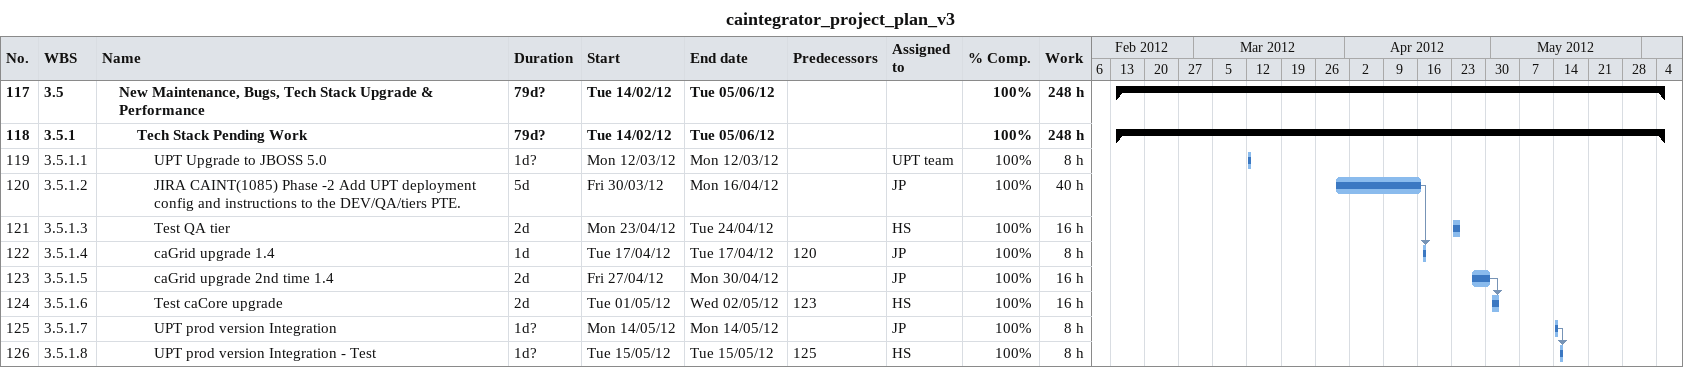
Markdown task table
caintegrator_project_plan_v3

| ID | WBS | Task | Duration | Start | Finish | Predecessors | Resources | % complete | Work (h) |
|---|---|---|---|---|---|---|---|---|---|
| 117 | 3.5 | **New Maintenance, Bugs, Tech Stack Upgrade & Performance** | 79d? | 2012-02-14 | 2012-06-05 |  |  | 100 | 248 |
| 118 | 3.5.1 | **Tech Stack Pending Work** | 79d? | 2012-02-14 | 2012-06-05 |  |  | 100 | 248 |
| 119 | 3.5.1.1 | UPT Upgrade to JBOSS 5.0 | 1d? | 2012-03-12 | 2012-03-12 |  | UPT team | 100 | 8 |
| 120 | 3.5.1.2 | JIRA CAINT(1085) Phase -2 Add UPT deployment config and instructions to the DEV/QA/tiers PTE. | 5d | 2012-03-30 | 2012-04-16 |  | JP | 100 | 40 |
| 121 | 3.5.1.3 | Test QA tier | 2d | 2012-04-23 | 2012-04-24 |  | HS | 100 | 16 |
| 122 | 3.5.1.4 | caGrid upgrade 1.4 | 1d | 2012-04-17 | 2012-04-17 | 120 | JP | 100 | 8 |
| 123 | 3.5.1.5 | caGrid upgrade 2nd time 1.4 | 2d | 2012-04-27 | 2012-04-30 |  | JP | 100 | 16 |
| 124 | 3.5.1.6 | Test caCore upgrade | 2d | 2012-05-01 | 2012-05-02 | 123 | HS | 100 | 16 |
| 125 | 3.5.1.7 | UPT prod version Integration | 1d? | 2012-05-14 | 2012-05-14 |  | JP | 100 | 8 |
| 126 | 3.5.1.8 | UPT prod version Integration - Test | 1d? | 2012-05-15 | 2012-05-15 | 125 | HS | 100 | 8 |
